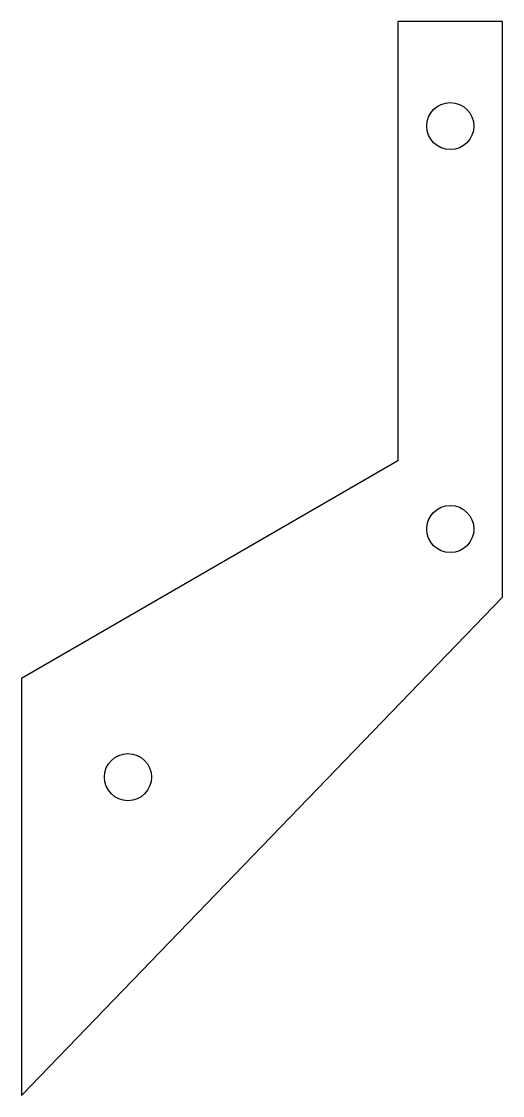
# Model space of a CAD drawing. Extents: x -23 to 23, y -8 to 95.
import ezdxf

# ---------------------------------------------------------------- set-up
doc = ezdxf.new("R2010")
doc.units = 0
doc.header["$MEASUREMENT"] = 0
doc.layers.add('MODELSKETCH_VISIBLE', color=7, linetype='CONTINUOUS')

msp = doc.modelspace()

# ---------------------------------------------------------------- linework, layer by layer
at = {"layer": 'MODELSKETCH_VISIBLE'}
for p, q in [((12.73, 94.78), (12.73, 52.78)), ((22.73, 94.78), (12.73, 94.78)), ((22.73, 39.78), (22.73, 94.78)), ((12.73, 52.78), (-23.27, 31.99)), ((-23.27, -7.85), (22.73, 39.78)), ((-23.27, 31.99), (-23.27, -7.85))]:
    msp.add_line(p, q, dxfattribs=at)
for centre in [(17.73, 84.78), (17.73, 46.28), (-13.09, 22.57)]:
    msp.add_circle(centre, 2.25, dxfattribs=at)

doc.saveas('drawing.dxf')
